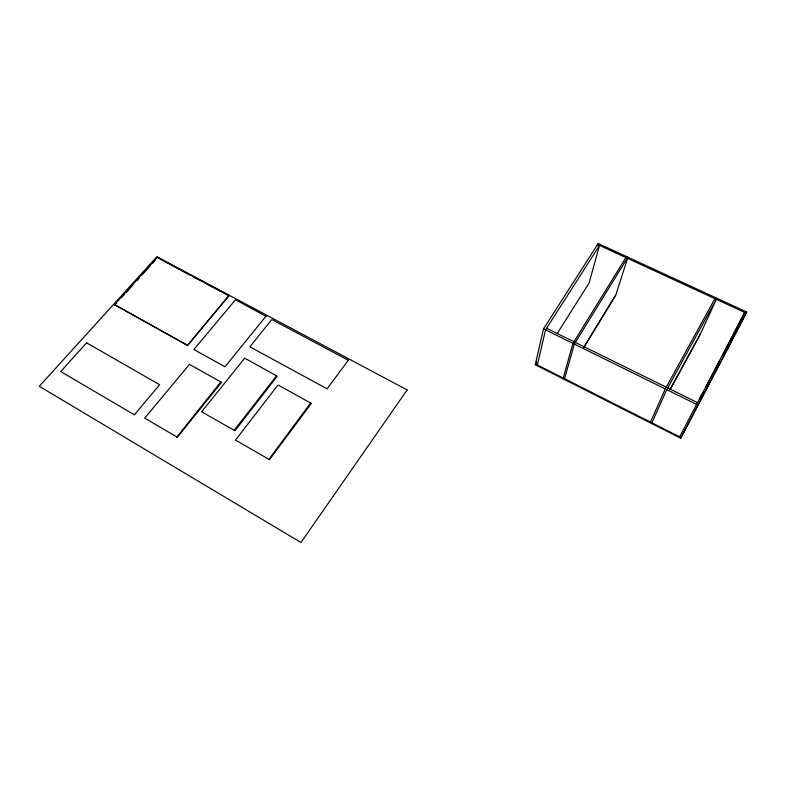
<?xml version="1.0" encoding="UTF-8"?>
<svg xmlns="http://www.w3.org/2000/svg" width="786" height="786" viewBox="0 0 786 786"><rect width="100%" height="100%" fill="white"/><g stroke="black" fill="none" stroke-linecap="round" stroke-linejoin="round"><path stroke-width="1.18" d="M728.337 347.697L680.705 438.215L535.246 364.773L543.509 328.862L598.205 243.513L746.7 312.022L727.934 348.463M537.339 364.989L545.533 329.865L599.522 245.409L589.068 283.019L557.195 333.529M597.566 245.841L598.205 243.513M563.238 378.056L572.915 343.374L626.56 256.6M564.348 379.471L574.311 344.062L627.916 257.219L615.978 294.504L583.605 347.53M650.454 422.072L665.29 388.942L715.486 297.619M651.525 423.477L666.764 389.669L716.901 298.277L699.825 335.141L670.37 389.011M679.654 436.81L745.256 311.354M726.028 348.866L728.219 344.573M729.32 342.431L744.686 312.435L597.566 244.505M680.705 438.215L746.7 312.022M699.609 398.954L703.028 392.469M705.877 387.066L707.017 384.904M708.157 382.733L709.296 380.571M710.436 378.41L713.285 373.006M714.425 370.845L719.563 361.108M722.413 355.704L725.832 349.21M669.898 389.758L700.188 334.364M584.008 347.255L615.723 295.3M536.73 361.943L535.423 364.016L681.069 437.517M535.246 364.773L536.553 362.7M310.617 402.982L268.792 459.614M234.208 430.306L276.525 375.826M201.825 411.559L244.701 358.17L277.252 376.229L234.945 430.738L201.953 411.992M220.817 381.937L176.742 437.242M266.13 316.011L224.983 366.787L193.867 349.505L235.525 299.721L266.208 316.483M187.441 345.506L229.08 295.467L157.387 257.327L114.51 304.634L187.441 345.506L229.08 295.467M86.598 342.853L60.718 371.532L134.367 414.812L159.637 384.708L86.598 342.853L86.814 343.315M114.697 305.106L116.338 303.288M121.29 297.835L124.581 294.2M126.232 292.382L132.824 285.102M136.941 280.553L139.417 277.831M141.883 275.1L150.126 266.002M152.592 263.281L155.068 260.549M546.565 328.243L697.202 402.461M543.509 328.862L697.772 404.967M178.923 269.205L157.387 257.327M181.065 270.345L190.684 275.464M192.825 276.603L202.454 281.722M204.586 282.862L229.188 295.949M114.51 304.634L187.304 345.044M407.158 389.925L300.959 542.487L39.3 386.29L156.807 256.757L407.158 389.925M348.316 360.253L327.094 388.854L249.85 346.783L271.809 319.519L348.316 360.253M311.364 403.395L269.46 459.653L235.495 440.062L278.008 384.983L311.364 403.395M221.524 382.34L177.322 437.252L144.732 418.132L189.475 364.35L221.524 382.34"/></g></svg>
